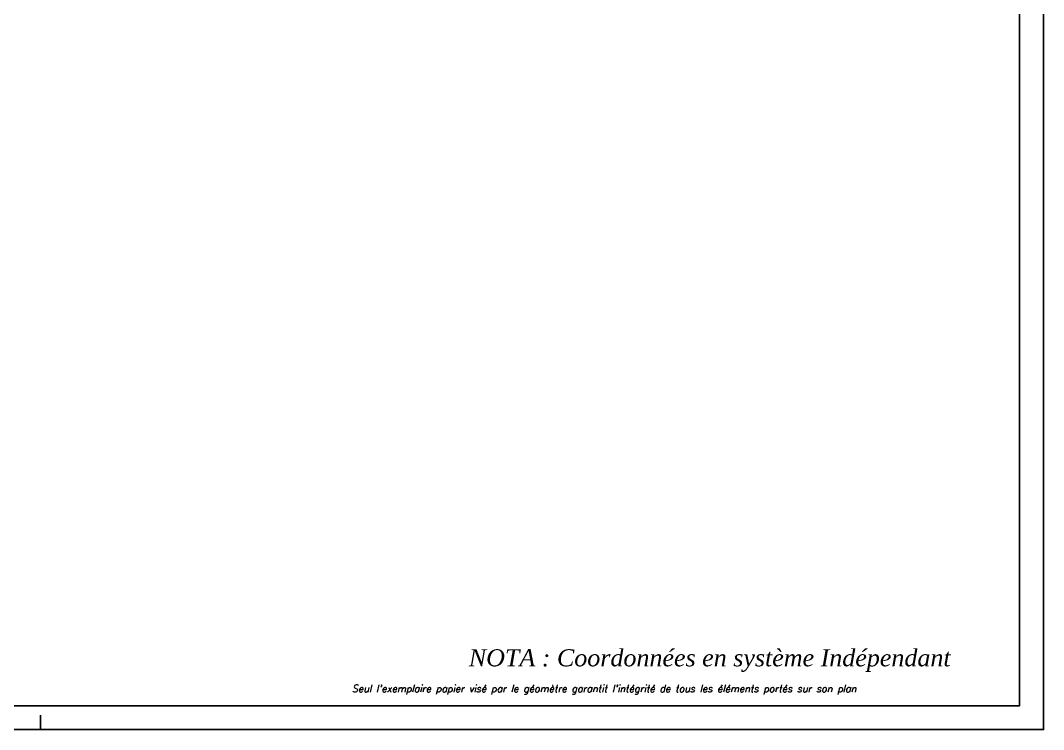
# Paper-space layout 'TOP_A1_00200_01-01-2017_MODELE' of a CAD drawing. Header units: metres. Extents: x 1274 to 2143, y 12 to 312.
# Drawn here: x 1928.6 to 2142.8, y 12.2 to 160.7 of the extents above; entities that cross this region are included whole.
import ezdxf

# ---------------------------------------------------------------- set-up
doc = ezdxf.new("R2010")
doc.units = ezdxf.units.M
doc.header["$LTSCALE"] = 2
doc.set_wipeout_variables(frame=1)
doc.layers.add('Cadre', color=7, linetype='Continuous')
doc.layers.add('CARTOUCHE', color=7, linetype='Continuous')
doc.styles.add('CARTOUCHE', font='timesi.ttf', dxfattribs={"height": 1})
doc.styles.add('ROMANS', font='ROMANC.shx', dxfattribs={"height": 0.36})

psp = doc.layouts.new('TOP_A1_00200_01-01-2017_MODELE')

# ---------------------------------------------------------------- linework, layer by layer
at = {"layer": 'Cadre'}
for p, q in [((1932.83, 12.15), (1932.83, 15.15)), ((2142.83, 12.15), (2142.83, 15.15))]:
    psp.add_line(p, q, dxfattribs=at)
at = {"layer": 'Cadre', "flags": 128}
psp.add_lwpolyline([(1722.83, 12.15), (2142.83, 12.15), (2142.83, 309.15), (1722.83, 309.15)], close=True, dxfattribs=at)

# ---------------------------------------------------------------- texts
at = {"layer": 'CARTOUCHE', "style": 'ROMANS', "oblique": 13.5, "width": 0.95}
psp.add_text("Seul l'exemplaire papier visé par le géomètre garantit l'intégrité de tous les éléments portés sur son plan", height=1.52, rotation=360, dxfattribs=at).set_placement((1998.06, 19.97))

# ---------------------------------------------------------------- next in the draw order: wipeouts: each hides what was drawn before it
at = {"color": 255}
psp.add_wipeout([(2021.15, 30.7), (2126.86, 30.7), (2126.84, 23.4), (2021.15, 23.4)], dxfattribs=at).dxf.layer = 'CARTOUCHE'

# ---------------------------------------------------------------- next in the draw order: linework, layer by layer
at = {"layer": 'CARTOUCHE'}
psp.add_lwpolyline([(1727.83, 17.15), (2137.83, 17.15), (2137.83, 304.15), (1727.83, 304.15)], close=True, dxfattribs=at)

# ---------------------------------------------------------------- next in the draw order: texts
at = {"layer": 'CARTOUCHE', "style": 'CARTOUCHE', "width": 1.01}
psp.add_text('NOTA : Coordonnées en système Indépendant ', height=3.57, dxfattribs=at).set_placement((2022.5, 25.39))

doc.saveas('drawing.dxf')
